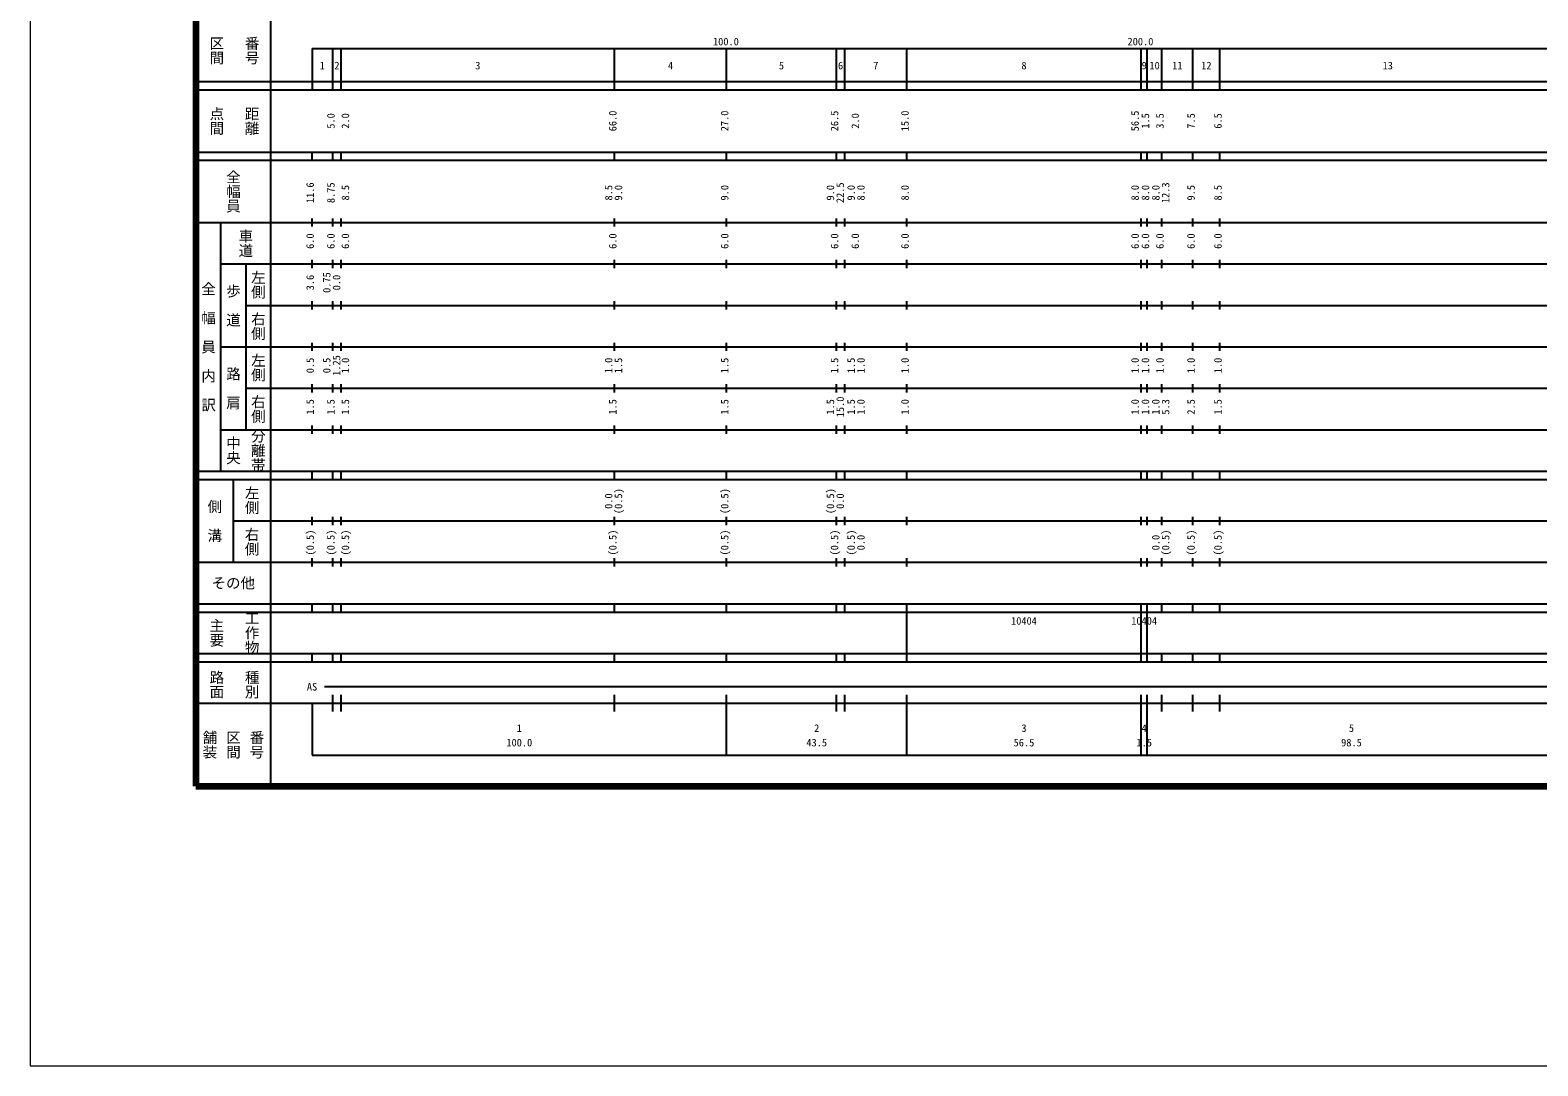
# Model space of a CAD drawing. Units: millimetres on the paper. Extents: x 0 to 700, y -48 to 448.
# Drawn here: x 0 to 363.7, y -47.5 to 202.4 of the extents above; entities that cross this region are included whole.
import ezdxf
from ezdxf.enums import TextEntityAlignment as Align

# ---------------------------------------------------------------- set-up
doc = ezdxf.new("R2010")
doc.units = ezdxf.units.MM
for name, color, linetype, lineweight in [('S-TTL', 2, 'Continuous', 50), ('S-TTL-BAND', 7, 'Continuous', 25), ('作業レイヤ1', 7, 'Continuous', 13)]:
    doc.layers.add(name, color=color, linetype=linetype, lineweight=lineweight)
doc.styles.add('@ＭＳ ゴシック', font='')
doc.styles.add('ＭＳ ゴシック', font='')
doc.styles.get('@ＭＳ ゴシック').set_extended_font_data('@MS Gothic')
doc.styles.get('ＭＳ ゴシック').set_extended_font_data('MS Gothic')

msp = doc.modelspace()

# ---------------------------------------------------------------- linework, layer by layer
at = {"layer": 'S-TTL', "lineweight": 140}
for p, q in [((40, 380), (40, 20)), ((40, 20), (680, 20))]:
    msp.add_line(p, q, dxfattribs=at)
at = {"layer": 'S-TTL-BAND'}
for p, q in [((58, 370), (58, 20)), ((68, 198), (579, 198)), ((68, 198), (68, 188)), ((73, 188), (73, 198)), ((75, 188), (75, 198)), ((141, 188), (141, 198)), ((168, 188), (168, 198)), ((194.5, 188), (194.5, 198)), ((196.5, 188), (196.5, 198)), ((211.5, 188), (211.5, 198)), ((268, 188), (268, 198)), ((269.5, 188), (269.5, 198)), ((273, 188), (273, 198)), ((280.5, 188), (280.5, 198)), ((287, 188), (287, 198)), ((40, 190), (579, 190)), ((40, 188), (579, 188)), ((40, 173), (579, 173)), ((40, 171), (579, 171)), ((68, 171), (68, 173)), ((73, 171), (73, 173)), ((75, 171), (75, 173)), ((141, 171), (141, 173)), ((168, 171), (168, 173)), ((194.5, 171), (194.5, 173)), ((196.5, 171), (196.5, 173)), ((211.5, 171), (211.5, 173)), ((268, 171), (268, 173)), ((269.5, 171), (269.5, 173)), ((273, 171), (273, 173)), ((280.5, 171), (280.5, 173)), ((287, 171), (287, 173)), ((68, 155), (68, 157)), ((73, 155), (73, 157)), ((75, 155), (75, 157)), ((141, 155), (141, 157)), ((168, 155), (168, 157)), ((194.5, 155), (194.5, 157)), ((196.5, 155), (196.5, 157)), ((211.5, 155), (211.5, 157)), ((268, 155), (268, 157)), ((269.5, 155), (269.5, 157)), ((273, 155), (273, 157)), ((280.5, 155), (280.5, 157)), ((287, 155), (287, 157)), ((40, 156), (579, 156)), ((46, 96), (46, 156)), ((46, 146), (579, 146)), ((52, 146), (52, 106)), ((68, 145), (68, 147)), ((73, 145), (73, 147)), ((75, 145), (75, 147)), ((141, 145), (141, 147)), ((168, 145), (168, 147)), ((194.5, 145), (194.5, 147)), ((196.5, 145), (196.5, 147)), ((211.5, 145), (211.5, 147)), ((268, 145), (268, 147)), ((269.5, 145), (269.5, 147)), ((273, 145), (273, 147)), ((280.5, 145), (280.5, 147)), ((287, 145), (287, 147)), ((52, 136), (579, 136)), ((68, 135), (68, 137)), ((73, 135), (73, 137)), ((75, 135), (75, 137)), ((141, 135), (141, 137)), ((168, 135), (168, 137)), ((194.5, 135), (194.5, 137)), ((196.5, 135), (196.5, 137)), ((211.5, 135), (211.5, 137)), ((268, 135), (268, 137)), ((269.5, 135), (269.5, 137)), ((273, 135), (273, 137)), ((280.5, 135), (280.5, 137)), ((287, 135), (287, 137)), ((46, 126), (579, 126)), ((68, 125), (68, 127)), ((73, 125), (73, 127)), ((75, 125), (75, 127)), ((141, 125), (141, 127)), ((168, 125), (168, 127)), ((194.5, 125), (194.5, 127)), ((196.5, 125), (196.5, 127)), ((211.5, 125), (211.5, 127)), ((268, 125), (268, 127)), ((269.5, 125), (269.5, 127)), ((273, 125), (273, 127)), ((280.5, 125), (280.5, 127)), ((287, 125), (287, 127)), ((68, 115), (68, 117)), ((73, 115), (73, 117)), ((75, 115), (75, 117)), ((141, 115), (141, 117)), ((168, 115), (168, 117)), ((194.5, 115), (194.5, 117)), ((196.5, 115), (196.5, 117)), ((211.5, 115), (211.5, 117)), ((268, 115), (268, 117)), ((269.5, 115), (269.5, 117)), ((273, 115), (273, 117)), ((280.5, 115), (280.5, 117)), ((287, 115), (287, 117)), ((52, 116), (579, 116)), ((46, 106), (579, 106)), ((68, 105), (68, 107)), ((73, 105), (73, 107)), ((75, 105), (75, 107)), ((141, 105), (141, 107)), ((168, 105), (168, 107)), ((194.5, 105), (194.5, 107)), ((196.5, 105), (196.5, 107)), ((211.5, 105), (211.5, 107)), ((268, 105), (268, 107)), ((269.5, 105), (269.5, 107)), ((273, 105), (273, 107)), ((280.5, 105), (280.5, 107)), ((287, 105), (287, 107)), ((40, 96), (579, 96)), ((68, 94), (68, 96)), ((73, 94), (73, 96)), ((75, 94), (75, 96)), ((141, 94), (141, 96)), ((168, 94), (168, 96)), ((194.5, 94), (194.5, 96)), ((196.5, 94), (196.5, 96)), ((211.5, 94), (211.5, 96)), ((268, 94), (268, 96)), ((269.5, 94), (269.5, 96)), ((273, 94), (273, 96)), ((280.5, 94), (280.5, 96)), ((287, 94), (287, 96)), ((40, 94), (579, 94)), ((49, 94), (49, 74)), ((49, 84), (579, 84)), ((68, 83), (68, 85)), ((73, 83), (73, 85)), ((75, 83), (75, 85)), ((141, 83), (141, 85)), ((168, 83), (168, 85)), ((194.5, 83), (194.5, 85)), ((196.5, 83), (196.5, 85)), ((211.5, 83), (211.5, 85)), ((268, 83), (268, 85)), ((269.5, 83), (269.5, 85)), ((273, 83), (273, 85)), ((280.5, 83), (280.5, 85)), ((287, 83), (287, 85)), ((40, 74), (579, 74)), ((68, 73), (68, 75)), ((73, 73), (73, 75)), ((75, 73), (75, 75)), ((141, 73), (141, 75)), ((168, 73), (168, 75)), ((194.5, 73), (194.5, 75)), ((196.5, 73), (196.5, 75)), ((211.5, 73), (211.5, 75)), ((268, 73), (268, 75)), ((269.5, 73), (269.5, 75)), ((273, 73), (273, 75)), ((280.5, 73), (280.5, 75)), ((287, 73), (287, 75)), ((40, 64), (579, 64)), ((40, 62), (579, 62)), ((68, 62), (68, 64)), ((73, 62), (73, 64)), ((75, 62), (75, 64)), ((141, 62), (141, 64)), ((168, 62), (168, 64)), ((194.5, 62), (194.5, 64)), ((196.5, 62), (196.5, 64)), ((211.5, 62), (211.5, 64)), ((211.5, 52), (211.5, 62)), ((268, 62), (268, 64)), ((268, 52), (268, 62)), ((268, 52), (268, 62)), ((269.5, 62), (269.5, 64)), ((269.5, 52), (269.5, 62)), ((273, 62), (273, 64)), ((280.5, 62), (280.5, 64)), ((287, 62), (287, 64)), ((40, 52), (579, 52)), ((68, 50), (68, 52)), ((73, 50), (73, 52)), ((75, 50), (75, 52)), ((141, 50), (141, 52)), ((168, 50), (168, 52)), ((194.5, 50), (194.5, 52)), ((196.5, 50), (196.5, 52)), ((211.5, 50), (211.5, 52)), ((268, 50), (268, 52)), ((269.5, 50), (269.5, 52)), ((273, 50), (273, 52)), ((280.5, 50), (280.5, 52)), ((287, 50), (287, 52)), ((40, 50), (579, 50)), ((71, 44), (565, 44)), ((73, 38), (73, 42)), ((75, 38), (75, 42)), ((141, 38), (141, 42)), ((168, 27.5), (168, 42)), ((194.5, 38), (194.5, 42)), ((196.5, 38), (196.5, 42)), ((211.5, 27.5), (211.5, 42)), ((268, 27.5), (268, 42)), ((269.5, 27.5), (269.5, 42)), ((273, 38), (273, 42)), ((280.5, 38), (280.5, 42)), ((287, 38), (287, 42)), ((40, 40), (579, 40)), ((68, 40), (68, 27.5)), ((68, 27.5), (579, 27.5))]:
    msp.add_line(p, q, dxfattribs=at)
at = {"layer": '作業レイヤ1'}
msp.add_lwpolyline([(0, -47.5), (700, -47.5), (700, 447.5), (0, 447.5)], close=True, dxfattribs=at)

# ---------------------------------------------------------------- texts
at = {"layer": 'S-TTL-BAND', "style": '@ＭＳ ゴシック'}
for s, p in [('区間', (45, 197.5)), ('番号', (53.5, 197.5)), ('点間', (45, 180.5)), ('距離', (53.5, 180.5)), ('全幅員', (49, 163.5)), ('車道', (52, 151)), ('左側', (55, 141)), ('全\u3000幅\u3000員\u3000内\u3000訳', (43, 126)), ('歩\u3000道', (49, 136)), ('右側', (55, 131)), ('左側', (55, 121)), ('路\u3000肩', (49, 116)), ('右側', (55, 111)), ('分離帯', (55, 101)), ('中央', (49, 101)), ('左側', (53.5, 89)), ('側\u3000溝', (44.5, 84)), ('右側', (53.5, 79)), ('主要', (45, 57)), ('工作物', (53.5, 57)), ('路面', (45, 44.5)), ('種別', (53.5, 44.5)), ('舗装', (43.333, 30)), ('区間', (49, 30)), ('番号', (54.667, 30))]:
    msp.add_text(s, height=2.566, rotation=270, dxfattribs=at).set_placement(p, align=Align.MIDDLE_CENTER)
at = {"layer": 'S-TTL-BAND', "style": 'ＭＳ ゴシック'}
for s, p in [('100.0', (167.844, 198.195)), ('200.0', (267.844, 198.195)), ('1', (70.5, 192.405)), ('2', (74, 192.405)), ('3', (108, 192.405)), ('4', (154.5, 192.405)), ('5', (181.25, 192.405)), ('6', (195.5, 192.405)), ('7', (204, 192.405)), ('8', (239.75, 192.405)), ('9', (268.75, 192.405)), ('10', (271.25, 192.405)), ('11', (276.75, 192.405)), ('12', (283.75, 192.405)), ('13', (327.5, 192.405)), ('AS', (68, 42.5)), ('1', (118, 32.523)), ('2', (189.75, 32.523)), ('3', (239.75, 32.523)), ('4', (268.75, 32.523)), ('5', (318.75, 32.523)), ('100.0', (118, 29.033)), ('43.5', (189.75, 29.033)), ('56.5', (239.75, 29.033)), ('1.5', (268.75, 29.033)), ('98.5', (318.75, 29.033))]:
    msp.add_text(s, height=1.833, dxfattribs=at).set_placement(p, align=Align.BOTTOM_CENTER)
for s, p in [('5.0', (74, 180.5)), ('2.0', (77.5, 180.5)), ('66.0', (142, 180.5)), ('27.0', (169, 180.5)), ('26.5', (195.5, 180.5)), ('2.0', (200.5, 180.5)), ('15.0', (212.5, 180.5)), ('56.5', (268, 180.5)), ('1.5', (270.5, 180.5)), ('3.5', (274, 180.5)), ('7.5', (281.5, 180.5)), ('6.5', (288, 180.5)), ('11.6', (69, 163.174)), ('8.75', (74, 163.174)), ('8.5', (77.5, 163.174)), ('8.5', (141, 163.174)), ('9.0', (143.37, 163.174)), ('9.0', (169, 163.174)), ('9.0', (194.5, 163.174)), ('22.5', (196.87, 163.174)), ('9.0', (199.5, 163.174)), ('8.0', (201.87, 163.174)), ('8.0', (212.5, 163.174)), ('8.0', (268, 163.174)), ('8.0', (270.5, 163.174)), ('8.0', (273, 163.174)), ('12.3', (275.37, 163.174)), ('9.5', (281.5, 163.174)), ('8.5', (288, 163.174)), ('6.0', (69, 151.5)), ('6.0', (74, 151.5)), ('6.0', (77.5, 151.5)), ('6.0', (142, 151.5)), ('6.0', (169, 151.5)), ('6.0', (195.5, 151.5)), ('6.0', (200.5, 151.5)), ('6.0', (212.5, 151.5)), ('6.0', (268, 151.5)), ('6.0', (270.5, 151.5)), ('6.0', (274, 151.5)), ('6.0', (281.5, 151.5)), ('6.0', (288, 151.5)), ('3.6', (69, 141.5)), ('0.75', (73, 141.5)), ('0.0', (75.37, 141.5)), ('1.25', (75.37, 121.5)), ('0.5', (69, 121.5)), ('0.5', (73, 121.5)), ('1.0', (77.5, 121.5)), ('1.0', (141, 121.5)), ('1.5', (143.37, 121.5)), ('1.5', (169, 121.5)), ('1.5', (195.5, 121.5)), ('1.5', (199.5, 121.5)), ('1.0', (201.87, 121.5)), ('1.0', (212.5, 121.5)), ('1.0', (268, 121.5)), ('1.0', (270.5, 121.5)), ('1.0', (274, 121.5)), ('1.0', (281.5, 121.5)), ('1.0', (288, 121.5)), ('1.5', (69, 111.5)), ('1.5', (74, 111.5)), ('1.5', (77.5, 111.5)), ('1.5', (142, 111.5)), ('1.5', (169, 111.5)), ('1.5', (194.5, 111.5)), ('15.0', (196.87, 111.5)), ('1.5', (199.5, 111.5)), ('1.0', (201.87, 111.5)), ('1.0', (212.5, 111.5)), ('1.0', (268, 111.5)), ('1.0', (270.5, 111.5)), ('1.0', (273, 111.5)), ('5.3', (275.37, 111.5)), ('2.5', (281.5, 111.5)), ('1.5', (288, 111.5)), ('(0.5)', (143.37, 88.764)), ('(0.5)', (169, 88.764)), ('(0.5)', (194.5, 88.764)), ('0.0', (141, 88.764)), ('0.0', (196.87, 88.764)), ('(0.5)', (69, 78.764)), ('(0.5)', (74, 78.764)), ('(0.5)', (77.5, 78.764)), ('(0.5)', (142, 78.764)), ('(0.5)', (169, 78.764)), ('(0.5)', (195.5, 78.764)), ('(0.5)', (199.5, 78.764)), ('0.0', (201.87, 78.764)), ('0.0', (273, 78.764)), ('(0.5)', (275.37, 78.764)), ('(0.5)', (281.5, 78.764)), ('(0.5)', (288, 78.764))]:
    msp.add_text(s, height=1.833, rotation=90, dxfattribs=at).set_placement(p, align=Align.BOTTOM_CENTER)
msp.add_text('その他', height=2.566, dxfattribs=at).set_placement((49, 69), align=Align.MIDDLE_CENTER)
for p in [(236.625, 58.405), (265.625, 58.405)]:
    msp.add_text('10404', height=1.833, dxfattribs=at).set_placement(p, align=Align.BOTTOM_LEFT)

doc.saveas('drawing.dxf')
